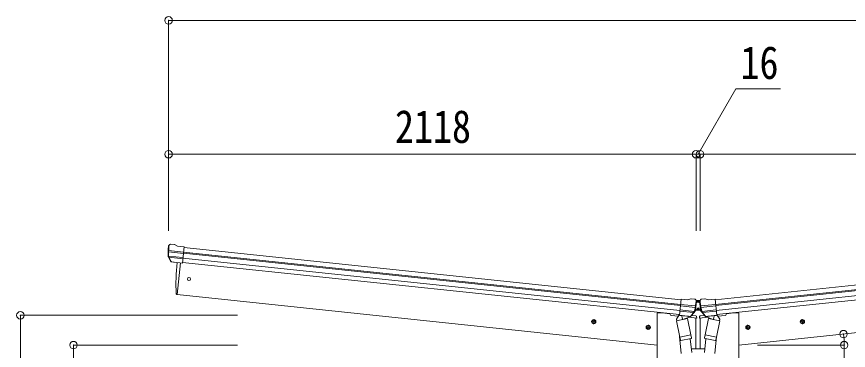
# Model space of a CAD drawing. Units: millimetres at full size, sheet at 1:30. Extents: x -8432 to 8432, y -5820 to 5820.
# Drawn here: x -6686 to -3346, y -960 to 380 of the extents above; entities that cross this region are included whole.
import ezdxf
from ezdxf.enums import TextEntityAlignment as Align

# ---------------------------------------------------------------- set-up
doc = ezdxf.new("R2010")
doc.units = ezdxf.units.MM
doc.header["$LTSCALE"] = 30
doc.header["$PDMODE"] = 32
doc.header["$PDSIZE"] = 30
for name, color, linetype, lineweight in [('0-3_ELV2', 4, 'Continuous', 9), ('0-6_OTH_LINE', 6, 'Continuous', 9), ('0-9_OUTLINE', 7, 'Continuous', 9)]:
    doc.layers.add(name, color=color, linetype=linetype, lineweight=lineweight)
doc.styles.add('ＭＳ ゴシック', font='')
doc.styles.get('ＭＳ ゴシック').set_extended_font_data('MS Gothic')

msp = doc.modelspace()

# ---------------------------------------------------------------- linework, layer by layer
at = {"layer": '0-3_ELV2'}
for p, q in [((-6070.37, -534.3), (-6075.55, -538.5)), ((-6070.37, -534.3), (-6070.37, -534.3)), ((-6053.22, -534.64), (-6066.7, -533.22)), ((-6076.94, -542.2), (-6076.63, -540.35)), ((-6076.24, -564.92), (-6016.64, -571.19)), ((-6016.02, -565.33), (-6075.76, -559.06)), ((-6040.39, -542.02), (-6051.99, -535.05)), ((-6040.39, -542.02), (-6013.87, -544.8)), ((-6020.65, -609.36), (-6013.87, -544.8)), ((-4019.97, -775.49), (-6016.06, -565.69)), ((-4017.99, -756.59), (-6014.07, -546.79)), ((-3881.47, -756.59), (-1885.39, -546.79)), ((-3879.49, -775.49), (-1883.4, -565.69)), ((-6066.51, -603.35), (-6076.63, -585.09)), ((-6075.4, -581.68), (-6018.37, -587.67)), ((-6065.45, -602.92), (-6074.9, -584.62)), ((-6074.01, -586.34), (-6018.84, -592.14)), ((-4022.5, -799.52), (-6018.59, -589.73)), ((-4020.4, -779.67), (-6016.5, -569.87)), ((-3879.06, -779.67), (-1882.96, -569.87)), ((-3876.96, -799.52), (-1880.87, -589.73)), ((-6056.45, -605.59), (-6064.14, -604.79)), ((-6064, -604.57), (-6020.63, -609.13)), ((-6056.2, -605.71), (-6056.45, -605.59)), ((-6030.87, -608.38), (-6056.2, -605.71)), ((-6027.53, -608.63), (-6040.92, -736.02)), ((-6030.6, -608.31), (-6030.87, -608.38)), ((-6020.65, -609.36), (-6030.6, -608.31)), ((-6020.35, -606.46), (-4024.26, -816.26)), ((-1879.12, -606.46), (-3875.2, -816.26)), ((-6040.92, -736.02), (-6042.97, -735.74)), ((-6040.92, -736.02), (-4113.58, -938.6)), ((-4024.56, -819.15), (-4017.78, -754.6)), ((-3991.26, -757.39), (-4017.78, -754.6)), ((-3991.26, -757.39), (-3978.46, -752.98)), ((-3977.17, -752.84), (-3963.69, -754.25)), ((-3960.33, -756.08), (-3960.33, -756.08)), ((-3960.33, -756.08), (-3956.13, -761.26)), ((-3956.99, -760.2), (-3956.98, -760.13)), ((-3956.98, -760.13), (-3942.48, -760.13)), ((-3955.54, -765.16), (-3955.46, -763.29)), ((-3948.47, -764.85), (-3947.63, -764.85)), ((-3943.92, -765.16), (-3944, -763.29)), ((-3939.13, -756.08), (-3943.33, -761.26)), ((-3942.47, -760.2), (-3942.48, -760.13)), ((-3939.13, -756.08), (-3939.13, -756.08)), ((-3922.29, -752.84), (-3935.78, -754.25)), ((-3908.2, -757.39), (-3921, -752.98)), ((-3908.2, -757.39), (-3881.68, -754.6)), ((-3874.9, -819.15), (-3881.68, -754.6)), ((-1858.54, -736.02), (-3785.88, -938.6)), ((-3965.25, -803.46), (-4022.29, -797.47)), ((-3960.95, -787.25), (-4020.55, -780.98)), ((-4019.94, -775.13), (-3960.2, -781.41)), ((-3963.71, -804.55), (-3958.56, -798.63)), ((-3962.64, -801.03), (-3959.7, -797.64)), ((-3958.56, -797.13), (-3956.81, -797.13)), ((-3941.26, -798.63), (-3958.56, -798.63)), ((-3958.23, -783.02), (-3958.23, -794.66)), ((-3956.52, -797.63), (-3958.23, -794.66)), ((-3956.52, -797.63), (-3942.94, -797.63)), ((-3948.47, -793.55), (-3947.63, -793.55)), ((-3942.94, -797.63), (-3941.23, -794.66)), ((-3942.65, -797.13), (-3941.26, -797.13)), ((-3935.54, -805.21), (-3941.26, -798.63)), ((-3941.23, -783.02), (-3941.23, -794.66)), ((-3936.63, -801.67), (-3940.13, -797.64)), ((-3879.52, -775.13), (-3939.26, -781.41)), ((-3938.51, -787.25), (-3878.91, -780.98)), ((-3934.21, -803.46), (-3877.18, -797.47)), ((-4369.64, -854.37), (-4367.55, -834.48)), ((-4113.58, -3488.54), (-4113.58, -809.6)), ((-4062.81, -812.21), (-4062.38, -815.44)), ((-4028.68, -822.84), (-4057.95, -819.76)), ((-4024.56, -819.15), (-4014.62, -820.2)), ((-3981.16, -823.49), (-4024.54, -818.93)), ((-3967.58, -807.73), (-4022.75, -801.93)), ((-4014.62, -820.2), (-4014.37, -820.32)), ((-4014.37, -820.32), (-3989.03, -822.98)), ((-3989.03, -822.98), (-3988.76, -822.92)), ((-3988.76, -822.92), (-3981.07, -823.73)), ((-3954.93, -830.59), (-3988.67, -827.04)), ((-3979.4, -822.17), (-3966.35, -806.23)), ((-3978.46, -822.81), (-3964.76, -807.05)), ((-3975.34, -819.39), (-3958.49, -821.16)), ((-3958.08, -953.15), (-3958.08, -830.26)), ((-3955.83, -823.75), (-3954.93, -830.59)), ((-3943.63, -823.75), (-3944.53, -830.59)), ((-3944.53, -830.59), (-3910.8, -827.04)), ((-3941.38, -953.15), (-3941.38, -830.26)), ((-3924.12, -819.39), (-3940.97, -821.16)), ((-3921, -822.81), (-3934.7, -807.05)), ((-3920.06, -822.17), (-3933.11, -806.23)), ((-3931.88, -807.73), (-3876.71, -801.93)), ((-3910.7, -822.92), (-3918.39, -823.73)), ((-3918.3, -823.49), (-3874.92, -818.93)), ((-3910.43, -822.98), (-3910.7, -822.92)), ((-3885.1, -820.32), (-3910.43, -822.98)), ((-3884.84, -820.2), (-3885.1, -820.32)), ((-3874.9, -819.15), (-3884.84, -820.2)), ((-3870.78, -822.84), (-3841.51, -819.76)), ((-3836.65, -812.21), (-3837.08, -815.44)), ((-3529.83, -854.37), (-3531.92, -834.48)), ((-4378.54, -843.38), (-4358.65, -845.47)), ((-4374.66, -840.01), (-4367.81, -836.96)), ((-4362.52, -848.84), (-4369.38, -851.89)), ((-4367.81, -836.96), (-4361.73, -841.37)), ((-4361.73, -841.37), (-4362.52, -848.84)), ((-4159.74, -866.37), (-4139.85, -868.47)), ((-4155.87, -863.01), (-4149.01, -859.96)), ((-4150.84, -877.37), (-4148.75, -857.47)), ((-4149.01, -859.96), (-4142.94, -864.37)), ((-4142.94, -864.37), (-4143.72, -871.83)), ((-3739.72, -866.37), (-3759.61, -868.47)), ((-3750.45, -859.96), (-3756.52, -864.37)), ((-3756.52, -864.37), (-3755.74, -871.83)), ((-3748.62, -877.37), (-3750.71, -857.47)), ((-3743.59, -863.01), (-3750.45, -859.96)), ((-3520.93, -843.38), (-3540.82, -845.47)), ((-3531.65, -836.96), (-3537.73, -841.37)), ((-3537.73, -841.37), (-3536.94, -848.84)), ((-3536.94, -848.84), (-3530.09, -851.89)), ((-3524.8, -840.01), (-3531.65, -836.96)), ((-4143.72, -871.83), (-4150.58, -874.88)), ((-3755.74, -871.83), (-3748.88, -874.88))]:
    msp.add_line(p, q, dxfattribs=at)
for points in [[(-3950.99, -764.01), (-3951.83, -764.01), (-3951.83, -764.85), (-3950.99, -764.85)], [(-3949.31, -763.17), (-3949.31, -762.33), (-3950.15, -762.33), (-3950.15, -763.17)], [(-3950.15, -765.69), (-3950.15, -766.53), (-3949.31, -766.53), (-3949.31, -765.69)], [(-3947.63, -764.85), (-3947.63, -764.01), (-3948.47, -764.01)], [(-3950.99, -792.71), (-3951.83, -792.71), (-3951.83, -793.55), (-3950.99, -793.55)], [(-3949.31, -791.87), (-3949.31, -791.03), (-3950.15, -791.03), (-3950.15, -791.87)], [(-3950.15, -794.39), (-3950.15, -795.23), (-3949.31, -795.23), (-3949.31, -794.39)], [(-3947.63, -793.55), (-3947.63, -792.71), (-3948.47, -792.71)], [(-4113.58, -809.6), (-4093.58, -809.6), (-4062.73, -812.84)], [(-3785.88, -3488.54), (-3785.88, -809.6), (-3805.88, -809.6), (-3836.74, -812.84)], [(-4369.38, -851.89), (-4375.45, -847.48), (-4374.66, -840.01)], [(-4150.58, -874.88), (-4156.65, -870.47), (-4155.87, -863.01)], [(-3748.88, -874.88), (-3742.81, -870.47), (-3743.59, -863.01)], [(-3530.09, -851.89), (-3524.01, -847.48), (-3524.8, -840.01)]]:
    msp.add_lwpolyline(points, dxfattribs=at)
for centre, radius in [((-5994.13, -673.47), 6.5), ((-3949.73, -764.43), 3.5), ((-3949.73, -793.13), 3.5), ((-4368.59, -844.42), 8.5), ((-4368.59, -844.42), 7.7), ((-4368.59, -844.42), 6.5), ((-4149.8, -867.42), 8.5), ((-4149.8, -867.42), 7.7), ((-4149.8, -867.42), 6.5), ((-3749.67, -867.42), 8.5), ((-3749.67, -867.42), 7.7), ((-3749.67, -867.42), 6.5), ((-3530.87, -844.42), 8.5), ((-3530.87, -844.42), 7.7), ((-3530.87, -844.42), 6.5)]:
    msp.add_circle(centre, radius, dxfattribs=at)
for centre, radius, start, end in [((-6067.22, -538.19), 5, 84.04426, 128.95574), ((-5876.04, -563.31), 202, 174, 185.86084), ((-6076.43, -566.26), 1.35, 82.08073, 84.8395), ((-6079.03, -564.7), 2.74, 355.56588, 0.97849), ((-5876.04, -563.31), 200.2, 180.46117, 185.79991), ((-6121.03, -556.94), 45.32, 354.35482, 357.32878), ((-5883.38, -563.85), 192.44, 173.42422, 178.5729), ((-6053.53, -537.62), 3, 59.02369, 83.97631), ((-6074, -583.63), 3, 185.86084, 209), ((-6072.24, -583.24), 3, 185.79991, 207.30889), ((-6063.89, -601.89), 2.99, 208.99261, 254.7283), ((-5146.32, -695.82), 900, 174.35014, 182.36081), ((-6042.56, -732.76), 3, 182.36081, 262), ((-3977.49, -755.82), 3, 84.02369, 108.97631), ((-4156.44, -744.05), 202, 342.13916, 354), ((-3964.21, -759.23), 5, 39.04426, 83.95574), ((-4149.37, -746.1), 192.44, 349.4271, 354.57578), ((-3950.99, -763.17), 0.84, 270, 0), ((-3950.99, -765.69), 0.84, 0, 90), ((-3948.47, -763.17), 0.84, 180, 270), ((-3948.47, -765.69), 0.84, 90, 180), ((-3743.03, -744.05), 202, 186, 197.86084), ((-3750.09, -746.1), 192.44, 185.42422, 190.5729), ((-3935.25, -759.23), 5, 96.04426, 140.95574), ((-3921.98, -755.82), 3, 71.02369, 95.97631), ((-4156.44, -744.05), 200.2, 342.20009, 347.53883), ((-3961.05, -788.6), 1.35, 83.1605, 85.91927), ((-3958.17, -787.62), 2.74, 167.02151, 172.43412), ((-3915.48, -788.76), 45.32, 170.67122, 173.64518), ((-3958.56, -798.63), 1.5, 90, 139), ((-3950.99, -791.87), 0.84, 270, 0), ((-3950.99, -794.39), 0.84, 0, 90), ((-3948.47, -791.87), 0.84, 180, 270), ((-3948.47, -794.39), 0.84, 90, 180), ((-3941.26, -798.63), 1.5, 41, 90), ((-3983.98, -788.76), 45.32, 6.35482, 9.32878), ((-3941.29, -787.62), 2.74, 7.56588, 12.97849), ((-3938.42, -788.6), 1.35, 94.08073, 96.8395), ((-3743.03, -744.05), 200.2, 192.46117, 197.79991), ((-4057.43, -814.79), 5, 187.5, 264), ((-3980.72, -820.84), 2.99, 273.2717, 319.00739), ((-3968.67, -804.33), 3, 320.69111, 342.20009), ((-3967.03, -805.08), 3, 319, 342.13916), ((-3958.81, -824.15), 3, 7.5, 84), ((-3940.65, -824.15), 3, 96, 172.5), ((-3932.43, -805.08), 3, 197.86084, 221), ((-3930.79, -804.33), 3, 197.79991, 219.30889), ((-3918.74, -820.84), 2.99, 220.99261, 266.7283), ((-3842.04, -814.79), 5, 276, 352.5)]:
    msp.add_arc(centre, radius, start, end, dxfattribs=at)
for centre, major_axis, ratio, start_param, end_param in [((-6073.66, -540.83), (2.34, 1.9), 0.995767, 1.5707963, 2.2972137), ((-5878.35, -585.26), (20.92, 199.05), 0.994373, 1.5554317, 1.5718064), ((-6069.28, -537.28), (-5.88, -1.31), 0.24881, 5.8190815, 5.8226003), ((-6074.68, -541.8), (0.87, 5.91), 0.020485, 4.7140547, 5.6117533), ((-6066.12, -601.34), (-1.08, 3.13), 0.040856, 4.1415604, 4.1696818), ((-6063.69, -601.59), (0.11, 3), 0.642905, 2.0792573, 3.037247), ((-6063.75, -601.69), (-3.53, -2.11), 0.650902, 0.9542299, 1.0270405), ((-6063.82, -601.8), (-1.66, -2.51), 0.997631, 0.3902369, 0.4789948), ((-3957.67, -764.31), (0.38, 5.97), 0.020485, 0.671432, 1.5691306), ((-3962.01, -758.77), (5.48, -2.51), 0.24881, 0.460585, 0.4641038), ((-3958.46, -763.15), (-1.9, 2.34), 0.995767, 3.9859716, 4.712389), ((-3941, -763.15), (1.9, 2.34), 0.995767, 1.5707963, 2.2972137), ((-3937.45, -758.77), (-5.48, -2.51), 0.24881, 5.8190815, 5.8226003), ((-3941.79, -764.31), (-0.38, 5.97), 0.020485, 4.7140547, 5.6117533), ((-4158.74, -766), (20.92, 199.05), 0.994373, 4.7113789, 4.7277536), ((-3740.72, -766), (-20.92, 199.05), 0.994373, 1.5554317, 1.5718064), ((-3980.85, -820.51), (0.51, 2.96), 0.642905, 3.2459383, 4.203928), ((-3980.76, -820.74), (1.1, -2.8), 0.997631, 5.8041905, 5.8929484), ((-3980.81, -820.61), (3.02, -2.79), 0.650902, 5.2561448, 5.3289554), ((-3978.42, -820.76), (1.71, 2.84), 0.040856, 2.1135035, 2.1416249), ((-3921.04, -820.76), (-1.71, 2.84), 0.040856, 4.1415604, 4.1696818), ((-3918.61, -820.51), (-0.51, 2.96), 0.642905, 2.0792573, 3.037247), ((-3918.65, -820.61), (-3.02, -2.79), 0.650902, 0.9542299, 1.0270405), ((-3918.7, -820.74), (-1.1, -2.8), 0.997631, 0.3902369, 0.4789948)]:
    msp.add_ellipse(centre, major_axis=major_axis, ratio=ratio, start_param=start_param, end_param=end_param, dxfattribs=at)
at = {"layer": '0-6_OTH_LINE'}
for p, q in [((-6075.97, 364.8), (-6075.97, -472.48)), ((-1823.5, 364.8), (-6075.97, 364.8)), ((-6075.97, -172.48), (-6075.97, -479.88)), ((-6075.97, -172.48), (-3957.73, -172.48)), ((-3957.73, -172.48), (-3957.73, -479.88)), ((-3957.73, -172.48), (-3941.74, -172.48)), ((-3941.74, -172.48), (-3941.74, -479.88)), ((-3941.74, -172.48), (-1823.5, -172.48)), ((-6671.11, -819.11), (-5799.11, -819.11)), ((-6671.11, -819.11), (-6671.11, -2938.6)), ((-6457.58, -2938.6), (-6457.58, -938.6)), ((-6457.58, -938.6), (-5799.11, -938.6))]:
    msp.add_line(p, q, dxfattribs=at)
at = {"layer": '0-6_OTH_LINE', "lineweight": 18}
for q in [(-3711.52, -938.6), (-3362.97, -1120.1)]:
    msp.add_line((-3362.97, -938.6), q, dxfattribs=at)
at = {"layer": '0-6_OTH_LINE'}
msp.add_lwpolyline([(-3949.73, -172.48), (-3798, 90.34), (-3618.74, 90.34)], dxfattribs=at)
msp.add_arc((-3711.52, -938.6), 348.55, 0, 7.27608, dxfattribs=at)
for p in [(-6075.97, 364.8), (-6075.97, -172.48), (-3957.73, -172.48), (-3941.74, -172.48), (-6671.11, -819.11), (-3365.77, -894.45), (-6457.58, -938.6), (-3362.97, -938.6)]:
    msp.add_point(p, dxfattribs=at)
at = {"layer": '0-9_OUTLINE'}
for p, q in [((-4036.78, -841.22), (-3991.9, -832.09)), ((-4025.33, -817.76), (-4036.53, -834.68)), ((-4036.53, -834.68), (-4035.26, -840.91)), ((-4024.4, -817.57), (-4025.33, -817.76)), ((-3981.91, -823.73), (-4022.58, -819.45)), ((-4014.88, -820.65), (-4011.96, -835)), ((-3985.74, -825.89), (-4010.49, -835.64)), ((-3994.07, -829.17), (-3993.42, -832.4)), ((-3991.9, -832.09), (-3978.54, -897.75)), ((-3985.27, -824.03), (-3985.12, -824.76)), ((-3907.56, -832.09), (-3920.92, -897.75)), ((-3917.55, -823.73), (-3876.88, -819.45)), ((-3914.19, -824.03), (-3914.34, -824.76)), ((-3913.73, -825.89), (-3888.97, -835.64)), ((-3862.68, -841.22), (-3907.56, -832.09)), ((-3905.39, -829.17), (-3906.05, -832.4)), ((-3884.58, -820.65), (-3887.5, -835)), ((-3875.06, -817.57), (-3874.14, -817.76)), ((-3874.14, -817.76), (-3862.94, -834.68)), ((-3862.94, -834.68), (-3864.2, -840.91)), ((-4023.42, -906.88), (-4036.78, -841.22)), ((-3876.04, -906.88), (-3862.68, -841.22)), ((-4023.42, -906.88), (-3978.54, -897.75)), ((-3976.06, -910), (-3978.55, -897.75)), ((-3923.4, -910), (-3920.91, -897.75)), ((-3876.04, -906.88), (-3920.92, -897.75)), ((-4023.86, -904.74), (-4017.2, -972.48)), ((-4023.41, -906.88), (-4020.87, -919.35)), ((-3977.61, -912.35), (-4018.57, -920.69)), ((-3980.95, -913.03), (-3975.39, -968.76)), ((-3976.27, -911.39), (-3976.27, -911.39)), ((-3918.51, -913.03), (-3924.07, -968.76)), ((-3923.19, -911.39), (-3923.19, -911.39)), ((-3921.85, -912.35), (-3880.89, -920.69)), ((-3875.61, -904.74), (-3882.26, -972.48)), ((-3876.05, -906.88), (-3878.59, -919.35)), ((-3922.52, -953.15), (-3976.95, -953.15))]:
    msp.add_line(p, q, dxfattribs=at)
for centre, radius, start, end in [((-4022.53, -818.96), 0.5, 228.73754, 264), ((-4015.46, -820.81), 0.604, 15.29405, 86.90158), ((-3986.1, -824.96), 1, 291.5, 11.5), ((-3984.78, -823.93), 0.5, 84, 191.5), ((-3981.86, -823.23), 0.5, 264, 299.26246), ((-3917.6, -823.23), 0.5, 240.73754, 276), ((-3914.68, -823.93), 0.5, 348.5, 96), ((-3913.36, -824.96), 1, 168.5, 248.5), ((-3884, -820.81), 0.604, 93.09842, 164.70595), ((-3876.93, -818.96), 0.5, 276, 311.26246), ((-4010.97, -834.72), 1.03, 195.53431, 297.46103), ((-3888.5, -834.72), 1.03, 242.53897, 344.46569), ((-4018.97, -918.73), 2, 198.03157, 281.5), ((-3978.01, -910.39), 2, 281.5, 330.09038), ((-3977.96, -910.42), 1.95, 330.02234, 12.45983), ((-3921.5, -910.42), 1.95, 167.54017, 209.97766), ((-3921.45, -910.39), 2, 209.90962, 258.5), ((-3880.49, -918.73), 2, 258.5, 341.96843)]:
    msp.add_arc(centre, radius, start, end, dxfattribs=at)

# ---------------------------------------------------------------- texts
at = {"layer": '0-6_OTH_LINE', "color": 7, "style": 'ＭＳ ゴシック', "width": 0.85}
for s, p in [('16', (-3779.46, 89.96)), ('2118', (-5166.85, -166.48))]:
    msp.add_text(s, height=132, dxfattribs=at).set_placement(p, align=Align.BOTTOM_LEFT)

doc.saveas('drawing.dxf')
